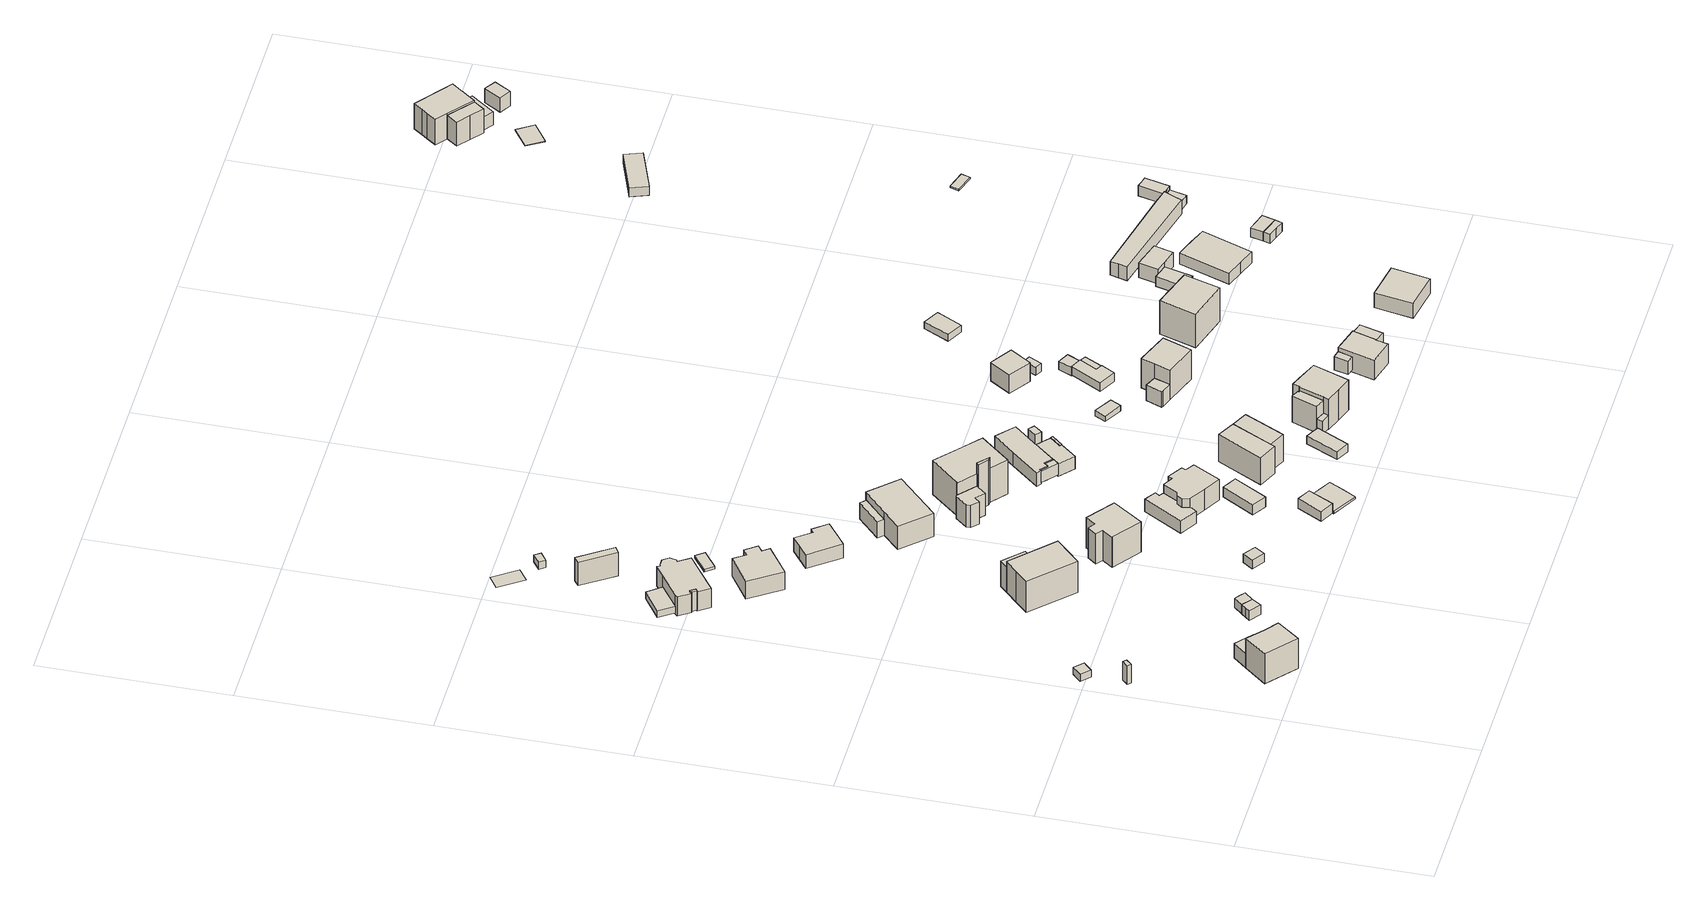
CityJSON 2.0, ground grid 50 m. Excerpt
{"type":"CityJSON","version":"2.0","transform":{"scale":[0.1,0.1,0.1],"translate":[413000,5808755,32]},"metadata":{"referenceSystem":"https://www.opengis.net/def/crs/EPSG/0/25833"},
"CityObjects":{
"building1":{"type":"Building","attributes":{"Gemeindeschluessel":"11000009","BezugspunktDach":"2200","function":"51009_1610","measuredHeight":5.79,"storeysAboveGround":0},"address":[{"country":"Germany","locality":"Berlin"}],"geometry":[{"type":"Solid","lod":"1","boundaries":[[[[0,1,2,3]],[[4,5,6,7]],[[4,7,3,2]],[[5,4,2,1]],[[6,5,1,0]],[[7,6,0,3]]]]}]},
"building2":{"type":"Building","attributes":{"Gemeindeschluessel":"11000009","BezugspunktDach":"2200","function":"31001_2723","measuredHeight":2.23,"storeysAboveGround":1},"address":[{"country":"Germany","locality":"Berlin","thoroughfareNumber":"37 (3)","thoroughfareName":"Im Haselwinkel"}],"geometry":[{"type":"Solid","lod":"1","boundaries":[[[[8,9,10,11]],[[12,13,14,15]],[[12,15,11,10]],[[13,12,10,9]],[[14,13,9,8]],[[15,14,8,11]]]]}]},
"building3":{"type":"Building","attributes":{"Gemeindeschluessel":"11000009","function":"31001_1010"},"address":[{"country":"Germany","locality":"Berlin","thoroughfareNumber":"39","thoroughfareName":"Im Haselwinkel"}],"children":["building3-1","building3-2"]},
"building3-1":{"type":"BuildingPart","attributes":{"BezugspunktDach":"2200","measuredHeight":10.71,"storeysAboveGround":2},"parents":["building3"],"geometry":[{"type":"MultiSurface","lod":"1","boundaries":[[[16,17,18,19,20]],[[21,22,23,24,25]],[[21,25,20,19]],[[26,27,21,19,18]],[[23,22,18,17]],[[24,23,17,16]],[[25,24,16,20]],[[22,21,27,26]]]}]},
"building3-2":{"type":"BuildingPart","attributes":{"BezugspunktDach":"2200","measuredHeight":4.61,"storeysAboveGround":2},"parents":["building3"],"geometry":[{"type":"Solid","lod":"1","boundaries":[[[[26,28,29,27]],[[30,31,22,21]],[[30,21,27,29]],[[31,30,29,28]],[[22,31,28,26]],[[21,22,26,27]]]]}]},
"building4":{"type":"Building","attributes":{"Gemeindeschluessel":"11000009","BezugspunktDach":"2200","function":"51009_1610","measuredHeight":3.57,"storeysAboveGround":0},"address":[{"country":"Germany","locality":"Berlin"}],"geometry":[{"type":"Solid","lod":"1","boundaries":[[[[32,33,34,35,36]],[[37,38,39,40,41]],[[37,41,36,35]],[[38,37,35,34]],[[39,38,34,33]],[[40,39,33,32]],[[41,40,32,36]]]]}]},
"building5":{"type":"Building","attributes":{"Gemeindeschluessel":"11000009","BezugspunktDach":"2200","function":"31001_2000","measuredHeight":3.53,"storeysAboveGround":1},"address":[{"country":"Germany","locality":"Berlin","thoroughfareNumber":"39 (1)","thoroughfareName":"Im Haselwinkel"}],"geometry":[{"type":"Solid","lod":"1","boundaries":[[[[33,42,43,44,34]],[[45,46,47,48,49]],[[45,49,34,44]],[[46,45,44,43]],[[47,46,43,42]],[[48,47,42,33]],[[49,48,33,34]]]]}]},
"building6":{"type":"Building","attributes":{"Gemeindeschluessel":"11000009","BezugspunktDach":"2200","function":"51009_1610","measuredHeight":6.12,"storeysAboveGround":0},"address":[{"country":"Germany","locality":"Berlin"}],"geometry":[{"type":"Solid","lod":"1","boundaries":[[[[50,51,52,53]],[[54,55,56,57]],[[54,57,53,52]],[[55,54,52,51]],[[56,55,51,50]],[[57,56,50,53]]]]}]},
"building7":{"type":"Building","attributes":{"Gemeindeschluessel":"11000009","BezugspunktDach":"2200","function":"31001_2463","measuredHeight":2.12,"storeysAboveGround":1},"address":[{"country":"Germany","locality":"Berlin","thoroughfareNumber":"9 (1)","thoroughfareName":"Bogenstraße"}],"geometry":[{"type":"Solid","lod":"1","boundaries":[[[[58,59,60,61]],[[62,63,64,65]],[[62,65,61,60]],[[63,62,60,59]],[[64,63,59,58]],[[65,64,58,61]]]]}]},
"building8":{"type":"Building","attributes":{"Gemeindeschluessel":"11000009","function":"31001_1010"},"address":[{"country":"Germany","locality":"Berlin","thoroughfareNumber":"22","thoroughfareName":"Bogenstraße"}],"children":["building8-1","building8-2"]},
"building8-1":{"type":"BuildingPart","attributes":{"BezugspunktDach":"2200","measuredHeight":11.27,"storeysAboveGround":2},"parents":["building8"],"geometry":[{"type":"MultiSurface","lod":"1","boundaries":[[[66,67,68,69,70,71]],[[72,73,74,75,76,77]],[[72,77,71,70]],[[73,72,70,69]],[[74,78,79,80,69,68]],[[75,74,68,67]],[[76,75,67,66]],[[77,76,66,71]],[[73,80,79,78]]]}]},
"building8-2":{"type":"BuildingPart","attributes":{"BezugspunktDach":"2200","measuredHeight":7.99,"storeysAboveGround":2},"parents":["building8"],"geometry":[{"type":"MultiSurface","lod":"1","boundaries":[[[79,81,82,80]],[[83,84,78,73]],[[83,73,80,82]],[[84,83,82,81]],[[78,84,81,79]],[[73,85,78,79,80]]]}]},
"building9":{"type":"Building","attributes":{"Gemeindeschluessel":"11000009","BezugspunktDach":"2200","function":"31001_1010","measuredHeight":8.21,"storeysAboveGround":1},"address":[{"country":"Germany","locality":"Berlin","thoroughfareNumber":"9","thoroughfareName":"Bogenstraße"}],"geometry":[{"type":"Solid","lod":"1","boundaries":[[[[86,87,88,89,90,91,92,93,94,95,96,97,98,99,100,101,102,103]],[[104,105,106,107,108,109,110,111,112,113,114,115,116,117,118,119,120,121]],[[104,121,103,102]],[[105,104,102,101]],[[106,105,101,100]],[[107,106,100,99]],[[108,107,99,98]],[[109,108,98,97]],[[110,109,97,96]],[[111,110,96,95]],[[112,111,95,94]],[[113,112,94,93]],[[114,113,93,92]],[[115,114,92,91]],[[116,115,91,90]],[[117,116,90,89]],[[118,117,89,88]],[[119,118,88,87]],[[120,119,87,86]],[[121,120,86,103]]]]}]},
"building10":{"type":"Building","attributes":{"Gemeindeschluessel":"11000009","BezugspunktDach":"2200","function":"31001_1010","measuredHeight":8.3,"storeysAboveGround":1},"address":[{"country":"Germany","locality":"Berlin","thoroughfareNumber":"8","thoroughfareName":"Bogenstraße"}],"geometry":[{"type":"Solid","lod":"1","boundaries":[[[[122,123,124,125,126,127,128,129]],[[130,131,132,133,134,135,136,137]],[[130,137,129,128]],[[131,130,128,127]],[[132,131,127,126]],[[133,132,126,125]],[[134,133,125,124]],[[135,134,124,123]],[[136,135,123,122]],[[137,136,122,129]]]]}]},
"building11":{"type":"Building","attributes":{"Gemeindeschluessel":"11000009","BezugspunktDach":"2200","function":"31001_1010","measuredHeight":2.6,"storeysAboveGround":1},"address":[{"country":"Germany","locality":"Berlin","thoroughfareNumber":"24 (2)","thoroughfareName":"Bogenstraße"}],"geometry":[{"type":"Solid","lod":"1","boundaries":[[[[138,139,140,141]],[[142,143,144,145]],[[142,145,141,140]],[[143,142,140,139]],[[144,143,139,138]],[[145,144,138,141]]]]}]},
"building12":{"type":"Building","attributes":{"Gemeindeschluessel":"11000009","BezugspunktDach":"2200","function":"51009_1610","measuredHeight":7.32,"storeysAboveGround":0},"address":[{"country":"Germany","locality":"Berlin"}],"geometry":[{"type":"Solid","lod":"1","boundaries":[[[[146,147,148,149]],[[150,151,152,153]],[[150,153,149,148]],[[151,150,148,147]],[[152,151,147,146]],[[153,152,146,149]]]]}]},
"building13":{"type":"Building","attributes":{"Gemeindeschluessel":"11000009","BezugspunktDach":"2200","function":"31001_1010","measuredHeight":0.042,"storeysAboveGround":1},"address":[{"country":"Germany","locality":"Berlin","thoroughfareNumber":"11 (3)","thoroughfareName":"Bogenstraße"}],"geometry":[{"type":"MultiSurface","lod":"1","boundaries":[[[154,155,156,157]]]}]},
"building14":{"type":"Building","attributes":{"Gemeindeschluessel":"11000009","BezugspunktDach":"2200","function":"31001_1010","measuredHeight":12.4,"storeysAboveGround":2},"address":[{"country":"Germany","locality":"Berlin","thoroughfareNumber":"23","thoroughfareName":"Bogenstraße"}],"geometry":[{"type":"Solid","lod":"1","boundaries":[[[[158,159,160,161,162,163,164,165,166]],[[167,168,169,170,171,172,173,174,175]],[[167,175,166,165]],[[168,167,165,164]],[[169,168,164,163]],[[170,169,163,162]],[[171,170,162,161]],[[172,171,161,160]],[[173,172,160,159]],[[174,173,159,158]],[[175,174,158,166]]]]}]},
"building15":{"type":"Building","attributes":{"Gemeindeschluessel":"11000009","BezugspunktDach":"2200","function":"31001_2000","measuredHeight":0.865,"storeysAboveGround":1},"address":[{"country":"Germany","locality":"Berlin","thoroughfareNumber":"8 (1)","thoroughfareName":"Bogenstraße"}],"geometry":[{"type":"Solid","lod":"1","boundaries":[[[[176,177,178,179]],[[180,181,182,183]],[[180,183,179,178]],[[181,180,178,177]],[[182,181,177,176]],[[183,182,176,179]]]]}]},
"building16":{"type":"Building","attributes":{"Gemeindeschluessel":"11000009","BezugspunktDach":"2200","function":"31001_1010","measuredHeight":6.54,"storeysAboveGround":1},"address":[{"country":"Germany","locality":"Berlin","thoroughfareNumber":"7","thoroughfareName":"Bogenstraße"}],"geometry":[{"type":"Solid","lod":"1","boundaries":[[[[184,185,186,187,188,189,190,191]],[[192,193,194,195,196,197,198,199]],[[192,199,191,190]],[[193,192,190,189]],[[194,193,189,188]],[[195,194,188,187]],[[196,195,187,186]],[[197,196,186,185]],[[198,197,185,184]],[[199,198,184,191]]]]}]},
"building17":{"type":"Building","attributes":{"Gemeindeschluessel":"11000009","BezugspunktDach":"2200","function":"31001_2000","measuredHeight":2.19,"storeysAboveGround":1},"address":[{"country":"Germany","locality":"Berlin","thoroughfareNumber":"10 (1)","thoroughfareName":"Bogenstraße"}],"geometry":[{"type":"Solid","lod":"1","boundaries":[[[[200,201,202,203]],[[204,205,206,207]],[[204,207,203,202]],[[205,204,202,201]],[[206,205,201,200]],[[207,206,200,203]]]]}]},
"building18":{"type":"Building","attributes":{"Gemeindeschluessel":"11000009","BezugspunktDach":"2200","function":"31001_2000","measuredHeight":3,"storeysAboveGround":1},"address":[{"country":"Germany","locality":"Berlin","thoroughfareNumber":"25B (1)","thoroughfareName":"Bogenstraße"}],"geometry":[{"type":"Solid","lod":"1","boundaries":[[[[208,209,210,211]],[[212,213,214,215]],[[212,215,211,210]],[[213,212,210,209]],[[214,213,209,208]],[[215,214,208,211]]]]}]},
"building19":{"type":"Building","attributes":{"Gemeindeschluessel":"11000009","function":"31001_1010"},"address":[{"country":"Germany","locality":"Berlin","thoroughfareNumber":"6","thoroughfareName":"Bogenstraße"}],"children":["building19-1","building19-2"]},
"building19-1":{"type":"BuildingPart","attributes":{"BezugspunktDach":"2200","measuredHeight":9.61,"storeysAboveGround":1},"parents":["building19"],"geometry":[{"type":"MultiSurface","lod":"1","boundaries":[[[216,217,218,219,220,221]],[[222,223,224,225,226,227]],[[222,227,221,220]],[[228,229,222,220,219]],[[224,223,219,218]],[[225,224,218,217]],[[226,225,217,216]],[[227,226,216,221]],[[230,223,222,229,228]]]}]},
"building19-2":{"type":"BuildingPart","attributes":{"BezugspunktDach":"2200","measuredHeight":5.01,"storeysAboveGround":1},"parents":["building19"],"geometry":[{"type":"MultiSurface","lod":"1","boundaries":[[[229,228,231,232]],[[233,223,222,234]],[[233,234,232,231]],[[223,233,231,228]],[[234,222,229,232]],[[235,222,223,228,229]]]}]},
"building20":{"type":"Building","attributes":{"Gemeindeschluessel":"11000009","function":"31001_1010"},"address":[{"country":"Germany","locality":"Berlin","thoroughfareNumber":"24","thoroughfareName":"Bogenstraße"}],"children":["building20-1","building20-2"]},
"building20-1":{"type":"BuildingPart","attributes":{"BezugspunktDach":"2200","measuredHeight":6.55,"storeysAboveGround":2},"parents":["building20"],"geometry":[{"type":"MultiSurface","lod":"1","boundaries":[[[236,237,238,239,240,241,242,243,244,245,246,247]],[[248,249,250,251,252,253,254,255,256,257,258,259]],[[248,260,261,247,246]],[[249,262,260,246,245]],[[250,263,262,264,245,244]],[[251,250,244,243]],[[252,251,243,242]],[[253,252,242,241]],[[254,253,241,240]],[[255,254,240,239]],[[256,255,239,238]],[[257,256,238,237]],[[258,257,237,236]],[[261,265,236,247]],[[259,261,260,248]],[[248,260,262,249]],[[249,264,262,263,250]],[[259,258,265,261]]]}]},
"building20-2":{"type":"BuildingPart","attributes":{"BezugspunktDach":"2200","measuredHeight":3.88,"storeysAboveGround":2},"parents":["building20"],"geometry":[{"type":"MultiSurface","lod":"1","boundaries":[[[266,265,261,260,262,263,267,268,269,270]],[[271,272,273,274,275,276,277,278,279,280]],[[271,280,270,269]],[[272,271,269,268]],[[273,272,268,267]],[[274,273,267,263]],[[275,274,250,249]],[[276,275,249,248,281]],[[277,276,248,259,261]],[[278,277,259,258]],[[279,278,265,266]],[[280,279,266,270]],[[249,250,263,262]],[[281,248,249,262,260]],[[260,261,259,248]],[[258,259,282,261,265]]]}]},
"building21":{"type":"Building","attributes":{"Gemeindeschluessel":"11000009","BezugspunktDach":"2200","function":"31001_1010","measuredHeight":1.24,"storeysAboveGround":2},"address":[{"country":"Germany","locality":"Berlin","thoroughfareNumber":"25B","thoroughfareName":"Bogenstraße"}],"geometry":[{"type":"Solid","lod":"1","boundaries":[[[[283,284,285,286,287,288,289]],[[290,213,291,292,293,294,295]],[[290,295,289,288]],[[213,290,288,287]],[[291,213,287,286]],[[292,291,286,285]],[[293,292,285,284]],[[294,293,284,283]],[[295,294,283,289]]]]}]},
"building22":{"type":"Building","attributes":{"Gemeindeschluessel":"11000009","BezugspunktDach":"2200","function":"31001_2000","measuredHeight":3.44,"storeysAboveGround":1},"address":[{"country":"Germany","locality":"Berlin","thoroughfareNumber":"24 (1)","thoroughfareName":"Bogenstraße"}],"geometry":[{"type":"Solid","lod":"1","boundaries":[[[[296,297,298,299,300]],[[301,302,303,304,305]],[[301,305,300,299]],[[302,301,299,298]],[[303,302,298,297]],[[304,303,297,296]],[[305,304,296,300]]]]}]},
"building23":{"type":"Building","attributes":{"Gemeindeschluessel":"11000009","function":"31001_1010"},"address":[{"country":"Germany","locality":"Berlin","thoroughfareNumber":"5","thoroughfareName":"Bogenstraße"}],"children":["building23-1","building23-2","building23-3"]},
"building23-1":{"type":"BuildingPart","attributes":{"BezugspunktDach":"2200","measuredHeight":14.88,"storeysAboveGround":2},"parents":["building23"],"geometry":[{"type":"MultiSurface","lod":"1","boundaries":[[[306,307,308,309,310,311,312,313,314,315]],[[316,317,318,319,320,321,322,323,324,325]],[[316,325,315,314]],[[317,316,314,313]],[[318,317,313,312]],[[319,318,312,311]],[[320,319,311,310]],[[321,320,310,309]],[[322,321,309,308]],[[326,327,306,315]],[[323,322,308,307]],[[324,328,323,307,306]],[[325,324,327,326]]]}]},
"building23-2":{"type":"BuildingPart","attributes":{"BezugspunktDach":"2200","measuredHeight":6.97,"storeysAboveGround":2},"parents":["building23"],"geometry":[{"type":"Solid","lod":"1","boundaries":[[[[329,330,331,332,333,327,326,334,335]],[[336,325,324,337,338,339,340,341,342]],[[336,342,335,334]],[[325,336,334,326]],[[338,337,333,332]],[[339,338,332,331]],[[340,339,331,330]],[[341,340,330,329]],[[342,341,329,335]],[[324,325,326,327]],[[337,324,327,333]]]]}]},
"building23-3":{"type":"BuildingPart","attributes":{"BezugspunktDach":"2200","measuredHeight":14.1,"storeysAboveGround":2},"parents":["building23"],"geometry":[{"type":"MultiSurface","lod":"1","boundaries":[[[343,344,345,346]],[[324,322,347,337]],[[327,333,337,346,345]],[[348,308,307,306,345,344]],[[322,324,323]],[[347,322,344,343]],[[337,347,343,346]],[[349,324,337,333,327]],[[322,323,307,308,348]],[[323,324,306,307]]]}]},
"building24":{"type":"Building","attributes":{"Gemeindeschluessel":"11000009","BezugspunktDach":"2200","function":"31001_1010","measuredHeight":8.53,"storeysAboveGround":1},"address":[{"country":"Germany","locality":"Berlin","thoroughfareNumber":"25","thoroughfareName":"Bogenstraße"}],"geometry":[{"type":"Solid","lod":"1","boundaries":[[[[350,351,352,353,354]],[[355,356,357,358,359]],[[355,359,354,353]],[[356,355,353,352]],[[357,356,352,351]],[[358,357,351,350]],[[359,358,350,354]]]]}]},
"building25":{"type":"Building","attributes":{"Gemeindeschluessel":"11000009","BezugspunktDach":"2200","function":"51009_1610","measuredHeight":3.5,"storeysAboveGround":0},"address":[{"country":"Germany","locality":"Berlin"}],"geometry":[{"type":"Solid","lod":"1","boundaries":[[[[360,361,362,363,364,365]],[[366,367,368,369,370,371]],[[366,371,365,364]],[[367,366,364,363]],[[368,367,363,362]],[[369,368,362,361]],[[370,369,361,360]],[[371,370,360,365]]]]}]},
"building26":{"type":"Building","attributes":{"Gemeindeschluessel":"11000009","BezugspunktDach":"2200","function":"31001_1010","measuredHeight":8.45,"storeysAboveGround":1},"address":[{"country":"Germany","locality":"Berlin","thoroughfareNumber":"25A","thoroughfareName":"Bogenstraße"}],"geometry":[{"type":"Solid","lod":"1","boundaries":[[[[372,373,352,351]],[[374,375,376,377]],[[374,377,351,352]],[[375,374,352,373]],[[376,375,373,372]],[[377,376,372,351]]]]}]},
"building27":{"type":"Building","attributes":{"Gemeindeschluessel":"11000009","BezugspunktDach":"2200","function":"31001_2000","measuredHeight":2.65,"storeysAboveGround":1},"address":[{"country":"Germany","locality":"Berlin","thoroughfareNumber":"26 (1)","thoroughfareName":"Bogenstraße"}],"geometry":[{"type":"Solid","lod":"1","boundaries":[[[[378,379,380,381,382]],[[383,384,385,386,387]],[[383,387,382,381]],[[384,383,381,380]],[[385,384,380,379]],[[386,385,379,378]],[[387,386,378,382]]]]}]},
"building28":{"type":"Building","attributes":{"Gemeindeschluessel":"11000009","function":"31001_1010"},"address":[{"country":"Germany","locality":"Berlin","thoroughfareNumber":"4","thoroughfareName":"Bogenstraße"}],"children":["building28-1","building28-2"]},
"building28-1":{"type":"BuildingPart","attributes":{"BezugspunktDach":"2200","measuredHeight":8.11,"storeysAboveGround":1},"parents":["building28"],"geometry":[{"type":"MultiSurface","lod":"1","boundaries":[[[388,389,390,391,392,393,394,395,396,397,398,399]],[[400,401,402,403,404,405,406,407,408,409,410,411]],[[400,411,399,398]],[[401,400,398,397]],[[402,401,397,396]],[[403,402,396,395]],[[404,403,395,394]],[[405,404,394,393]],[[412,413,393,392]],[[407,406,392,391]],[[408,407,391,390]],[[409,408,390,389]],[[410,409,389,388]],[[411,410,388,399]],[[406,405,413,412]]]}]},
"building28-2":{"type":"BuildingPart","attributes":{"BezugspunktDach":"2200","measuredHeight":3.91,"storeysAboveGround":1},"parents":["building28"],"geometry":[{"type":"Solid","lod":"1","boundaries":[[[[414,415,416,417,418,413,412,419,420]],[[421,406,405,422,423,424,425,426,427]],[[421,427,420,419]],[[406,421,419,412]],[[422,405,413,418]],[[423,422,418,417]],[[424,423,417,416]],[[425,424,416,415]],[[426,425,415,414]],[[427,426,414,420]],[[413,405,406,412]]]]}]},
"building29":{"type":"Building","attributes":{"Gemeindeschluessel":"11000009","BezugspunktDach":"2200","function":"51009_1610","measuredHeight":3.59,"storeysAboveGround":0},"address":[{"country":"Germany","locality":"Berlin"}],"geometry":[{"type":"Solid","lod":"1","boundaries":[[[[428,429,430,431]],[[432,433,434,435]],[[432,435,431,430]],[[433,432,430,429]],[[434,433,429,428]],[[435,434,428,431]]]]}]},
"building30":{"type":"Building","attributes":{"Gemeindeschluessel":"11000009","BezugspunktDach":"2200","function":"51009_1610","measuredHeight":6.8,"storeysAboveGround":0},"address":[{"country":"Germany","locality":"Berlin"}],"geometry":[{"type":"Solid","lod":"1","boundaries":[[[[436,437,438,439]],[[440,441,442,443]],[[440,443,439,438]],[[441,440,438,437]],[[442,441,437,436]],[[443,442,436,439]]]]}]},
"building31":{"type":"Building","attributes":{"Gemeindeschluessel":"11000009","function":"31001_1010"},"address":[{"country":"Germany","locality":"Berlin","thoroughfareNumber":"26","thoroughfareName":"Bogenstraße"}],"children":["building31-1","building31-2","building31-3"]},
"building31-1":{"type":"BuildingPart","attributes":{"BezugspunktDach":"2200","measuredHeight":10.44,"storeysAboveGround":2},"parents":["building31"],"geometry":[{"type":"MultiSurface","lod":"1","boundaries":[[[444,445,446,447,448,449,450,451,452]],[[453,454,455,456,457,458,459,460,461]],[[462,463,464,465,453,461,452,451]],[[466,467,451,450]],[[455,454,450,449]],[[456,455,449,448]],[[457,456,448,447]],[[458,457,447,446]],[[459,458,446,445]],[[460,459,445,444]],[[461,460,444,452]],[[465,464,463,462]],[[454,453,467,466]]]}]},
"building31-2":{"type":"BuildingPart","attributes":{"BezugspunktDach":"2200","measuredHeight":8.34,"storeysAboveGround":2},"parents":["building31"],"geometry":[{"type":"MultiSurface","lod":"1","boundaries":[[[467,466,468,469]],[[470,454,453,471]],[[470,471,469,468]],[[454,470,468,466]],[[471,453,465,472,473,462,467,469]],[[466,467,453,454]],[[462,473,472,465]]]}]},
"building31-3":{"type":"BuildingPart","attributes":{"BezugspunktDach":"2200","measuredHeight":4.1,"storeysAboveGround":2},"parents":["building31"],"geometry":[{"type":"MultiSurface","lod":"1","boundaries":[[[463,462,473,474]],[[472,465,464,475]],[[472,475,474,473]],[[475,464,463,474]],[[472,473,462,465]],[[464,465,476,462,463]]]}]},
"building32":{"type":"Building","attributes":{"Gemeindeschluessel":"11000009","BezugspunktDach":"2200","function":"31001_2000","measuredHeight":1.73,"storeysAboveGround":1},"address":[{"country":"Germany","locality":"Berlin","thoroughfareNumber":"3 (1)","thoroughfareName":"Bogenstraße"}],"geometry":[{"type":"Solid","lod":"1","boundaries":[[[[477,478,479,480]],[[481,482,483,484]],[[481,484,480,479]],[[482,481,479,478]],[[483,482,478,477]],[[484,483,477,480]]]]}]},
"building33":{"type":"Building","attributes":{"Gemeindeschluessel":"11000009","function":"31001_1010"},"address":[{"country":"Germany","locality":"Berlin","thoroughfareNumber":"2","thoroughfareName":"Bogenstraße"}],"children":["building33-1","building33-2"]},
"building33-1":{"type":"BuildingPart","attributes":{"BezugspunktDach":"2200","measuredHeight":12.42,"storeysAboveGround":3},"parents":["building33"],"geometry":[{"type":"MultiSurface","lod":"1","boundaries":[[[485,486,487,488,489,490]],[[491,492,493,494,495,496]],[[497,498,490,489]],[[492,491,489,488]],[[493,492,488,487]],[[494,493,487,486]],[[495,494,486,485]],[[496,495,485,490]],[[499,491,496,498,497]]]}]},
"building33-2":{"type":"BuildingPart","attributes":{"BezugspunktDach":"2200","measuredHeight":6.25,"storeysAboveGround":3},"parents":["building33"],"geometry":[{"type":"MultiSurface","lod":"1","boundaries":[[[500,498,497,501,502]],[[503,491,496,504,505]],[[503,505,502,501]],[[491,503,501,497]],[[504,496,498,500]],[[505,504,500,502]],[[496,491,497,498,506]]]}]},
"building34":{"type":"Building","attributes":{"Gemeindeschluessel":"11000009","BezugspunktDach":"2200","function":"51009_1610","measuredHeight":4.25,"storeysAboveGround":0},"address":[{"country":"Germany","locality":"Berlin"}],"geometry":[{"type":"Solid","lod":"1","boundaries":[[[[507,508,509,510]],[[511,512,513,514]],[[511,514,510,509]],[[512,511,509,508]],[[513,512,508,507]],[[514,513,507,510]]]]}]},
"building35":{"type":"Building","attributes":{"Gemeindeschluessel":"11000009","BezugspunktDach":"2200","function":"31001_1010","measuredHeight":2.71,"storeysAboveGround":1},"address":[{"country":"Germany","locality":"Berlin","thoroughfareNumber":"2 (1)","thoroughfareName":"Bogenstraße"}],"geometry":[{"type":"Solid","lod":"1","boundaries":[[[[515,516,517,518,519,520]],[[521,522,523,524,525,526]],[[521,526,520,519]],[[522,521,519,518]],[[523,522,518,517]],[[524,523,517,516]],[[525,524,516,515]],[[526,525,515,520]]]]}]},
"building36":{"type":"Building","attributes":{"Gemeindeschluessel":"11000009","function":"31001_1010"},"address":[{"country":"Germany","locality":"Berlin","thoroughfareNumber":"27","thoroughfareName":"Bogenstraße"}],"children":["building36-1","building36-2"]},
"building36-1":{"type":"BuildingPart","attributes":{"BezugspunktDach":"2200","measuredHeight":6.4,"storeysAboveGround":1},"parents":["building36"],"geometry":[{"type":"MultiSurface","lod":"1","boundaries":[[[527,528,529,530,531,532]],[[533,534,535,536,537,538]],[[533,538,532,531]],[[534,533,531,530]],[[539,540,530,529]],[[536,535,529,528]],[[537,536,528,527]],[[538,537,527,532]],[[535,534,540,539]]]}]},
"building36-2":{"type":"BuildingPart","attributes":{"BezugspunktDach":"2200","measuredHeight":5.65,"storeysAboveGround":1},"parents":["building36"],"geometry":[{"type":"Solid","lod":"1","boundaries":[[[[541,542,543,540,539]],[[534,544,545,546,535]],[[544,534,540,543]],[[545,544,543,542]],[[546,545,542,541]],[[535,546,541,539]],[[534,535,539,540]]]]}]},
"building37":{"type":"Building","attributes":{"Gemeindeschluessel":"11000009","BezugspunktDach":"2200","function":"31001_1010","measuredHeight":6.8,"storeysAboveGround":1},"address":[{"country":"Germany","locality":"Berlin","thoroughfareNumber":"3","thoroughfareName":"Bogenstraße"}],"geometry":[{"type":"Solid","lod":"1","boundaries":[[[[547,548,549,550,551]],[[552,553,554,555,556]],[[552,556,551,550]],[[553,552,550,549]],[[554,553,549,548]],[[555,554,548,547]],[[556,555,547,551]]]]}]},
"building38":{"type":"Building","attributes":{"Gemeindeschluessel":"11000009","BezugspunktDach":"2200","function":"51009_1610","measuredHeight":6.41,"storeysAboveGround":0},"address":[{"country":"Germany","locality":"Berlin"}],"geometry":[{"type":"Solid","lod":"1","boundaries":[[[[557,558,559,560,561,562]],[[563,564,565,566,567,568]],[[563,568,562,561]],[[564,563,561,560]],[[565,564,560,559]],[[566,565,559,558]],[[567,566,558,557]],[[568,567,557,562]]]]}]},
"building39":{"type":"Building","attributes":{"Gemeindeschluessel":"11000009","BezugspunktDach":"2200","function":"51009_1610","measuredHeight":2.3,"storeysAboveGround":0},"address":[{"country":"Germany","locality":"Berlin"}],"geometry":[{"type":"Solid","lod":"1","boundaries":[[[[569,570,571,572]],[[573,574,575,576]],[[573,576,572,571]],[[574,573,571,570]],[[575,574,570,569]],[[576,575,569,572]]]]}]},
"building40":{"type":"Building","attributes":{"Gemeindeschluessel":"11000009","BezugspunktDach":"2200","function":"51009_1610","measuredHeight":3.08,"storeysAboveGround":0},"address":[{"country":"Germany","locality":"Berlin"}],"geometry":[{"type":"Solid","lod":"1","boundaries":[[[[577,578,579,580]],[[581,582,583,584]],[[581,584,580,579]],[[582,581,579,578]],[[583,582,578,577]],[[584,583,577,580]]]]}]},
"building41":{"type":"Building","attributes":{"Gemeindeschluessel":"11000009","BezugspunktDach":"2200","function":"31001_2000","measuredHeight":2.5,"storeysAboveGround":1},"address":[{"country":"Germany","locality":"Berlin","thoroughfareNumber":"3 (2)","thoroughfareName":"Bogenstraße"}],"geometry":[{"type":"Solid","lod":"1","boundaries":[[[[585,586,587,588]],[[589,590,591,592]],[[589,592,588,587]],[[590,589,587,586]],[[591,590,586,585]],[[592,591,585,588]]]]}]},
"building42":{"type":"Building","attributes":{"Gemeindeschluessel":"11000009","BezugspunktDach":"2200","function":"31001_1010","measuredHeight":11.25,"storeysAboveGround":2},"address":[{"country":"Germany","locality":"Berlin","thoroughfareNumber":"1","thoroughfareName":"Bogenstraße"}],"geometry":[{"type":"Solid","lod":"1","boundaries":[[[[593,594,595,596]],[[597,598,599,600]],[[597,600,596,595]],[[598,597,595,594]],[[599,598,594,593]],[[600,599,593,596]]]]}]},
"building43":{"type":"Building","attributes":{"Gemeindeschluessel":"11000009","BezugspunktDach":"2200","function":"31001_1010","measuredHeight":5.92,"storeysAboveGround":1},"address":[{"country":"Germany","locality":"Berlin","thoroughfareNumber":"28","thoroughfareName":"Bogenstraße"}],"geometry":[{"type":"Solid","lod":"1","boundaries":[[[[601,602,603,604]],[[605,606,607,608]],[[605,608,604,603]],[[606,605,603,602]],[[607,606,602,601]],[[608,607,601,604]]]]}]},
"building44":{"type":"Building","attributes":{"Gemeindeschluessel":"11000009","BezugspunktDach":"2200","function":"31001_1010","measuredHeight":2.1,"storeysAboveGround":1},"address":[{"country":"Germany","locality":"Berlin","thoroughfareNumber":"3 (3)","thoroughfareName":"Bogenstraße"}],"geometry":[{"type":"Solid","lod":"1","boundaries":[[[[609,610,611,612]],[[613,614,615,616]],[[613,616,612,611]],[[614,613,611,610]],[[615,614,610,609]],[[616,615,609,612]]]]}]},
"building45":{"type":"Building","attributes":{"Gemeindeschluessel":"11000009","BezugspunktDach":"2200","function":"31001_2000","measuredHeight":3.61,"storeysAboveGround":1},"address":[{"country":"Germany","locality":"Berlin","thoroughfareNumber":"13 (2)","thoroughfareName":"Kanalstraße"}],"geometry":[{"type":"Solid","lod":"1","boundaries":[[[[617,618,619,620,621,622,623,624]],[[625,626,627,628,629,630,631,632]],[[625,632,624,623]],[[626,625,623,622]],[[627,626,622,621]],[[628,627,621,620]],[[629,628,620,619]],[[630,629,619,618]],[[631,630,618,617]],[[632,631,617,624]]]]}]},
"building46":{"type":"Building","attributes":{"Gemeindeschluessel":"11000009","BezugspunktDach":"2200","function":"31001_1120","measuredHeight":4.44,"storeysAboveGround":1},"address":[{"country":"Germany","locality":"Berlin","thoroughfareNumber":"13 (5)","thoroughfareName":"Kanalstraße"}],"geometry":[{"type":"Solid","lod":"1","boundaries":[[[[633,634,635,636,637]],[[638,639,640,641,642]],[[638,642,637,636]],[[639,638,636,635]],[[640,639,635,634]],[[641,640,634,633]],[[642,641,633,637]]]]}]},
"building47":{"type":"Building","attributes":{"Gemeindeschluessel":"11000009","BezugspunktDach":"2200","function":"31001_2000","measuredHeight":4.05,"storeysAboveGround":1},"address":[{"country":"Germany","locality":"Berlin","thoroughfareNumber":"13 (1)","thoroughfareName":"Kanalstraße"}],"geometry":[{"type":"Solid","lod":"1","boundaries":[[[[643,644,645,646,647,648]],[[649,650,651,652,653,654]],[[649,654,648,647]],[[650,649,647,646]],[[651,650,646,645]],[[652,651,645,644]],[[653,652,644,643]],[[654,653,643,648]]]]}]},
"building48":{"type":"Building","attributes":{"Gemeindeschluessel":"11000009","BezugspunktDach":"2200","function":"51009_1610","measuredHeight":3.12,"storeysAboveGround":0},"address":[{"country":"Germany","locality":"Berlin"}],"geometry":[{"type":"Solid","lod":"1","boundaries":[[[[655,656,657,658,659,660]],[[661,662,663,664,665,666]],[[661,666,660,659]],[[662,661,659,658]],[[663,662,658,657]],[[664,663,657,656]],[[665,664,656,655]],[[666,665,655,660]]]]}]},
"building49":{"type":"Building","attributes":{"Gemeindeschluessel":"11000009","BezugspunktDach":"2200","function":"31001_2000","measuredHeight":3.17,"storeysAboveGround":1},"address":[{"country":"Germany","locality":"Berlin","thoroughfareNumber":"13 (4)","thoroughfareName":"Kanalstraße"}],"geometry":[{"type":"Solid","lod":"1","boundaries":[[[[657,667,668,669,659]],[[670,671,672,663,661]],[[670,661,659,669]],[[671,670,669,668]],[[672,671,668,667]],[[663,672,667,657]],[[661,663,657,659]]]]}]},
"building50":{"type":"Building","attributes":{"Gemeindeschluessel":"11000009","function":"31001_2000"},"address":[{"country":"Germany","locality":"Berlin","thoroughfareNumber":"13 (3)","thoroughfareName":"Kanalstraße"}],"children":["building50-1","building50-2"]},
"building50-1":{"type":"BuildingPart","attributes":{"BezugspunktDach":"2200","measuredHeight":5.97,"storeysAboveGround":1},"parents":["building50"],"geometry":[{"type":"MultiSurface","lod":"1","boundaries":[[[673,674,675,676,677,678,679,680,681]],[[682,683,684,685,686,687,688,689,690]],[[682,690,681,680]],[[683,682,680,679]],[[684,683,679,678]],[[685,684,678,677]],[[686,685,677,676]],[[691,692,676,675]],[[693,691,687,675,674]],[[689,688,674,673]],[[690,689,673,681]],[[687,686,692,691]],[[688,687,691,693]]]}]},
"building50-2":{"type":"BuildingPart","attributes":{"BezugspunktDach":"2200","measuredHeight":2.67,"storeysAboveGround":1},"parents":["building50"],"geometry":[{"type":"MultiSurface","lod":"1","boundaries":[[[694,695,692,693]],[[686,696,697,688]],[[696,686,692,695]],[[697,696,695,694]],[[688,697,694,693]],[[686,687,691,692]],[[688,693,691,687]]]}]},
"building51":{"type":"Building","attributes":{"Gemeindeschluessel":"11000009","BezugspunktDach":"2200","function":"31001_2000","measuredHeight":3.71,"storeysAboveGround":1},"address":[{"country":"Germany","locality":"Berlin","thoroughfareNumber":"12 (2)","thoroughfareName":"Kanalstraße"}],"geometry":[{"type":"Solid","lod":"1","boundaries":[[[[698,699,700,701,702,703]],[[704,705,706,707,708,709]],[[704,709,703,702]],[[705,704,702,701]],[[706,705,701,700]],[[707,706,700,699]],[[708,707,699,698]],[[709,708,698,703]]]]}]},
"building52":{"type":"Building","attributes":{"Gemeindeschluessel":"11000009","BezugspunktDach":"2200","function":"31001_2000","measuredHeight":0.57,"storeysAboveGround":1},"address":[{"country":"Germany","locality":"Berlin","thoroughfareNumber":"10 (2)","thoroughfareName":"Kanalstraße"}],"geometry":[{"type":"Solid","lod":"1","boundaries":[[[[710,711,712,713]],[[714,715,716,717]],[[714,717,713,712]],[[715,714,712,711]],[[716,715,711,710]],[[717,716,710,713]]]]}]},
"building53":{"type":"Building","attributes":{"Gemeindeschluessel":"11000009","BezugspunktDach":"2200","function":"31001_2000","measuredHeight":2.76,"storeysAboveGround":1},"address":[{"country":"Germany","locality":"Berlin","thoroughfareNumber":"38 (2)","thoroughfareName":"Lindenstraße"}],"geometry":[{"type":"Solid","lod":"1","boundaries":[[[[718,719,720,721]],[[722,723,724,725]],[[722,725,721,720]],[[723,722,720,719]],[[724,723,719,718]],[[725,724,718,721]]]]}]},
"building54":{"type":"Building","attributes":{"Gemeindeschluessel":"11000009","BezugspunktDach":"2200","function":"31001_1010","measuredHeight":0.294,"storeysAboveGround":1},"address":[{"country":"Germany","locality":"Berlin","thoroughfareNumber":"10 (2)","thoroughfareName":"Eichenstraße"}],"geometry":[{"type":"Solid","lod":"1","boundaries":[[[[726,727,728,729]],[[730,731,732,733]],[[730,733,729,728]],[[731,730,728,727]],[[732,731,727,726]],[[733,732,726,729]]]]}]},
"building55":{"type":"Building","attributes":{"Gemeindeschluessel":"11000009","function":"31001_1010"},"address":[{"country":"Germany","locality":"Berlin","thoroughfareNumber":"9","thoroughfareName":"Eichenstraße"}],"children":["building55-1","building55-2"]},
"building55-1":{"type":"BuildingPart","attributes":{"BezugspunktDach":"2200","measuredHeight":9.66,"storeysAboveGround":1},"parents":["building55"],"geometry":[{"type":"MultiSurface","lod":"1","boundaries":[[[734,735,736,737,738,739,740,741,742,743]],[[744,745,746,747,748,749,750,751,752,753]],[[744,753,743,742]],[[745,744,742,741]],[[746,745,741,740]],[[747,746,740,739]],[[748,747,739,738]],[[749,748,738,737]],[[750,749,737,736]],[[751,750,736,735]],[[752,754,755,756,735,734]],[[753,752,734,743]],[[754,752,757,755]],[[756,755,758,757,751]]]}]},
"building55-2":{"type":"BuildingPart","attributes":{"BezugspunktDach":"2200","measuredHeight":9.28,"storeysAboveGround":1},"parents":["building55"],"geometry":[{"type":"Solid","lod":"1","boundaries":[[[[759,760,756,755,754,761]],[[752,757,751,762,763,764]],[[752,764,761,754]],[[762,751,756,760]],[[763,762,760,759]],[[764,763,759,761]],[[757,752,754,755]],[[751,757,755,756]]]]}]},
"building56":{"type":"Building","attributes":{"Gemeindeschluessel":"11000009","BezugspunktDach":"2200","function":"31001_2463","measuredHeight":4.77,"storeysAboveGround":1},"address":[{"country":"Germany","locality":"Berlin","thoroughfareNumber":"9 (1)","thoroughfareName":"Eichenstraße"}],"geometry":[{"type":"Solid","lod":"1","boundaries":[[[[765,766,767,768,769]],[[770,771,772,773,774]],[[770,774,769,768]],[[771,770,768,767]],[[772,771,767,766]],[[773,772,766,765]],[[774,773,765,769]]]]}]},
"building57":{"type":"Building","attributes":{"Gemeindeschluessel":"11000009","BezugspunktDach":"2200","function":"31001_2000","measuredHeight":4.48,"storeysAboveGround":1},"address":[{"country":"Germany","locality":"Berlin","thoroughfareNumber":"10 (1)","thoroughfareName":"Eichenstraße"}],"geometry":[{"type":"Solid","lod":"1","boundaries":[[[[775,776,777,778]],[[779,780,781,782]],[[779,782,778,777]],[[780,779,777,776]],[[781,780,776,775]],[[782,781,775,778]]]]}]}
},
"vertices":[
[31,384,82],[45,399,82],[37,407,82],[23,392,82],[37,407,24],[45,399,24],[31,384,24],[23,392,24],
[30,484,46],[53,507,46],[30,529,46],[7,506,46],[30,529,24],[53,507,24],[30,484,24],[7,506,24],
[184,3,114],[231,64,114],[199,88,114],[155,127,114],[107,69,114],[155,127,21],[199,88,21],[231,64,21],[184,3,21],[107,69,21],[199,88,67],[155,127,67],
[231,126,67],[186,163,67],[186,163,21],[231,126,21],
[366,140,50],[382,165,50],[356,185,50],[346,173,50],[336,162,50],[346,173,20],[356,185,20],[382,165,20],[366,140,20],[336,162,20],
[402,188,50],[389,198,50],[375,208,50],[375,208,21],[389,198,21],[402,188,21],[382,165,21],[356,185,21],
[52,1474,90],[57,1479,90],[49,1491,90],[44,1486,90],[49,1491,29],[57,1479,29],[52,1474,29],[44,1486,29],
[29,1523,50],[94,1570,50],[66,1606,50],[2,1561,50],[66,1606,29],[94,1570,29],[29,1523,29],[2,1561,29],
[342,592,119],[374,624,119],[407,657,119],[302,760,119],[270,728,119],[238,696,119],[270,728,22],[302,760,22],[407,657,22],[374,624,22],[342,592,22],[238,696,22],[352,711,22],[352,711,102],[302,760,102],
[371,730,102],[321,779,102],[321,779,22],[371,730,22],[351,712,22],
[44,1486,86],[49,1491,86],[53,1485,86],[57,1479,86],[52,1474,86],[73,1444,86],[176,1518,86],[155,1548,86],[161,1552,86],[164,1565,86],[165,1569,86],[152,1586,86],[135,1586,86],[130,1583,86],[124,1592,86],[94,1570,86],[29,1523,86],[22,1517,86],[29,1523,26],[94,1570,26],[124,1592,26],[130,1583,26],[135,1586,26],[152,1586,26],[165,1569,26],[164,1565,26],[161,1552,26],[155,1548,26],[176,1518,26],[73,1444,26],[52,1474,26],[57,1479,26],[53,1485,26],[49,1491,26],[44,1486,26],[22,1517,26],
[184,1286,80],[263,1342,80],[249,1360,80],[266,1372,80],[243,1403,80],[226,1392,80],[204,1423,80],[126,1370,80],[204,1423,25],[226,1392,25],[243,1403,25],[266,1372,25],[249,1360,25],[263,1342,25],[184,1286,25],[126,1370,25],
[554,176,55],[572,204,55],[540,226,55],[520,199,55],[540,226,29],[572,204,29],[554,176,29],[520,199,29],
[145,1693,95],[162,1704,95],[101,1791,95],[85,1779,95],[101,1791,22],[162,1704,22],[145,1693,22],[85,1779,22],
[86,1909,15],[120,1934,15],[75,1996,15],[40,1973,15],
[458,533,115],[531,479,115],[587,559,115],[516,612,115],[498,586,115],[479,598,115],[461,575,115],[478,562,115],[457,533,115],[478,562,20],[461,575,20],[479,598,20],[498,586,20],[516,612,20],[587,559,20],[531,479,20],[458,533,20],[457,533,20],
[224,1471,30],[271,1506,30],[254,1528,30],[208,1494,30],[254,1528,22],[271,1506,22],[224,1471,22],[208,1494,22],
[339,1177,65],[367,1198,65],[407,1229,65],[377,1266,65],[366,1259,65],[335,1300,65],[307,1278,65],[278,1257,65],[307,1278,22],[335,1300,22],[366,1259,22],[377,1266,22],[407,1229,22],[367,1198,22],[339,1177,22],[278,1257,22],
[145,1874,36],[169,1892,36],[158,1907,36],[134,1889,36],[158,1907,14],[169,1892,14],[145,1874,14],[134,1889,14],
[759,55,72],[794,122,72],[758,141,72],[722,74,72],[758,141,42],[794,122,42],[759,55,42],[722,74,42],
[467,982,97],[578,1089,97],[508,1162,97],[506,1159,97],[444,1100,97],[398,1055,97],[444,1100,24],[506,1159,24],[508,1162,24],[578,1089,24],[467,982,24],[398,1055,24],[506,1159,74],[444,1100,74],[506,1159,47],
[492,1173,74],[430,1114,74],[492,1173,24],[430,1114,24],[444,1100,60],
[663,387,101],[705,362,101],[751,336,101],[791,409,101],[768,424,101],[773,435,101],[734,459,101],[727,448,101],[701,463,101],[679,424,101],[668,421,101],[657,406,101],[668,421,36],[679,424,36],[701,463,36],[727,448,36],[734,459,36],[773,435,36],[768,424,36],[791,409,36],[751,336,36],[705,362,36],[663,387,36],[657,406,36],[668,421,74],[657,406,74],[679,424,74],[701,463,74],[679,424,61],[663,387,74],
[651,370,74],[689,471,74],[697,483,74],[667,502,74],[606,398,74],[667,502,35],[697,483,35],[689,471,35],[701,463,35],[679,424,35],[668,421,35],[657,406,35],[663,387,35],[651,370,35],[606,398,35],[668,421,73],[657,406,70],
[825,14,49],[845,50,49],[865,87,49],[796,126,49],[794,122,49],[786,108,49],[757,52,49],[786,108,42],[796,126,42],[865,87,42],[845,50,42],[825,14,42],[757,52,42],
[753,221,66],[804,309,66],[785,319,66],[767,330,66],[716,244,66],[767,330,35],[785,319,35],[804,309,35],[753,221,35],[716,244,35],
[610,908,121],[623,896,121],[638,883,121],[680,848,121],[748,927,121],[707,963,121],[692,976,121],[636,1025,121],[570,949,121],[564,948,121],[570,949,15],[636,1025,15],[692,976,15],[707,963,15],[748,927,15],[680,848,15],[638,883,15],[623,896,15],[610,908,15],[564,948,15],[564,948,84],[610,908,84],[619,900,15],
[533,905,84],[552,888,84],[564,903,84],[587,882,84],[604,902,84],[559,948,84],[532,916,84],[559,948,15],[604,902,15],[587,882,15],[564,903,15],[552,888,15],[533,905,15],[532,916,15],
[627,882,156],[638,883,156],[610,908,156],[604,902,156],[627,882,15],[638,883,82],[610,908,63],
[872,226,129],[878,238,129],[932,345,129],[885,370,129],[822,249,129],[885,370,44],[932,345,44],[878,238,44],[872,226,44],[822,249,44],
[761,741,66],[773,755,66],[751,774,66],[742,763,66],[725,778,66],[722,774,66],[725,778,31],[742,763,31],[751,774,31],[773,755,31],[761,741,31],[722,774,31],
[921,217,129],[975,324,129],[932,345,45],[975,324,45],[921,217,45],[878,238,45],
[989,72,73],[1032,157,73],[1014,167,73],[996,176,73],[954,90,73],[996,176,49],[1014,167,49],[1032,157,49],[989,72,49],[954,90,49],
[722,774,69],[725,778,69],[742,763,69],[751,774,69],[771,757,69],[818,812,69],[821,816,69],[837,834,69],[871,874,69],[824,915,69],[774,856,69],[711,783,69],[774,856,26],[824,915,26],[871,874,26],[837,834,26],[821,816,26],[818,812,26],[771,757,26],[751,774,26],[742,763,26],[725,778,26],[722,774,26],[711,783,26],[771,757,65],[818,812,65],
[799,708,65],[834,750,65],[829,754,65],[853,782,65],[833,800,65],[773,755,65],[761,741,65],[773,755,26],[833,800,26],[853,782,26],[829,754,26],[834,750,26],[799,708,26],[761,741,26],
[834,750,67],[858,778,67],[853,782,67],[829,754,67],[853,782,31],[858,778,31],[834,750,31],[829,754,31],
[833,800,97],[851,822,97],[837,834,97],[818,812,97],[837,834,29],[851,822,29],[833,800,29],[818,812,29],
[1106,122,141],[1148,108,141],[1184,204,141],[1143,220,141],[1102,236,141],[1096,218,141],[1095,218,141],[1071,152,141],[1065,137,141],[1071,152,47],[1095,218,47],[1096,218,47],[1102,236,47],[1143,220,47],[1184,204,47],[1148,108,47],[1106,122,47],[1065,137,47],[1071,152,91],[1065,137,91],[1065,137,50],[1071,152,50],[1095,218,130],[1071,152,130],
[1071,230,130],[1045,163,130],[1071,230,47],[1045,163,47],[1045,163,50],[1045,163,91],
[1039,146,91],[1039,146,50],[1071,152,70],
[1028,649,54],[1043,677,54],[995,705,54],[979,676,54],[995,705,37],[1043,677,37],[1028,649,37],[979,676,37],
[1189,511,127],[1197,533,127],[1217,588,127],[1129,621,127],[1115,585,127],[1101,542,127],[1115,585,35],[1129,621,35],[1217,588,35],[1197,533,35],[1189,511,35],[1101,542,35],[1115,585,83],[1101,542,83],[1115,585,76],
[1072,553,83],[1084,598,83],[1067,555,83],[1084,598,35],[1072,553,35],[1067,555,35],[1101,542,42],
[1289,132,98],[1300,170,98],[1280,175,98],[1270,138,98],[1280,175,56],[1300,170,56],[1289,132,56],[1270,138,56],
[1140,691,60],[1160,728,60],[1143,737,60],[1169,784,60],[1140,798,60],[1094,715,60],[1140,798,33],[1169,784,33],[1143,737,33],[1160,728,33],[1140,691,33],[1094,715,33],
[1341,55,111],[1350,89,111],[1351,88,111],[1370,150,111],[1300,170,111],[1272,74,111],[1300,170,50],[1370,150,50],[1351,88,50],[1350,89,50],[1341,55,50],[1272,74,50],[1351,88,107],[1370,150,107],
[1384,78,107],[1402,141,107],[1394,143,107],[1394,143,50],[1402,141,50],[1384,78,50],
[1107,894,79],[1144,950,79],[1116,968,79],[1087,987,79],[1050,932,79],[1087,987,21],[1116,968,21],[1144,950,21],[1107,894,21],[1050,932,21],
[1210,528,103],[1221,556,103],[1232,583,103],[1217,588,103],[1207,560,103],[1197,533,103],[1207,560,43],[1217,588,43],[1232,583,43],[1221,556,43],[1210,528,43],[1197,533,43],
[1160,728,58],[1185,775,58],[1169,784,58],[1143,737,58],[1169,784,35],[1185,775,35],[1160,728,35],[1143,737,35],
[1169,784,56],[1186,819,56],[1156,834,56],[1140,798,56],[1156,834,30],[1186,819,30],[1169,784,30],[1140,798,30],
[1149,876,47],[1167,910,47],[1148,920,47],[1131,886,47],[1148,920,22],[1167,910,22],[1149,876,22],[1131,886,22],
[1408,492,152],[1436,587,152],[1326,622,152],[1295,525,152],[1326,622,47],[1436,587,47],[1408,492,47],[1295,525,47],
[1622,17,100],[1641,119,100],[1538,137,100],[1520,35,100],[1538,137,54],[1641,119,54],[1622,17,54],[1520,35,54],
[1268,1104,29],[1303,1172,29],[1260,1195,29],[1226,1127,29],[1260,1195,8],[1303,1172,8],[1268,1104,8],[1226,1127,8],
[1512,596,71],[1533,590,71],[1552,664,71],[1531,670,71],[1521,673,71],[1510,676,71],[1492,608,71],[1490,601,71],[1492,608,41],[1510,676,41],[1521,673,41],[1531,670,41],[1552,664,41],[1533,590,41],[1512,596,41],[1490,601,41],
[1552,664,85],[1594,653,85],[1608,704,85],[1535,725,85],[1521,673,85],[1535,725,40],[1608,704,40],[1594,653,40],[1552,664,40],[1521,673,40],
[1602,486,79],[1648,469,79],[1697,604,79],[1650,622,79],[1603,639,79],[1555,503,79],[1603,639,44],[1650,622,44],[1697,604,44],[1648,469,44],[1602,486,44],[1555,503,44],
[1750,432,78],[1775,424,78],[1781,443,78],[1755,451,78],[1729,460,78],[1724,441,78],[1729,460,50],[1755,451,50],[1781,443,50],[1775,424,50],[1750,432,50],[1724,441,50],
[1791,478,78],[1764,486,78],[1738,494,78],[1738,494,50],[1764,486,50],[1791,478,50],
[1810,683,72],[1813,690,72],[1821,708,72],[1832,732,72],[1829,733,72],[1786,743,72],[1541,797,72],[1535,775,72],[1529,752,72],[1535,775,29],[1541,797,29],[1786,743,29],[1829,733,29],[1832,732,29],[1821,708,29],[1813,690,29],[1810,683,29],[1529,752,29],[1821,708,55],[1832,732,55],[1813,690,55],
[1851,681,55],[1862,726,55],[1862,726,29],[1851,681,29],
[1846,729,67],[1862,726,67],[1878,792,67],[1862,796,67],[1846,800,67],[1829,733,67],[1846,800,35],[1862,796,35],[1878,792,35],[1862,726,35],[1846,729,35],[1829,733,35],
[1838,1218,20],[1845,1242,20],[1795,1258,20],[1786,1235,20],[1795,1258,15],[1845,1242,15],[1838,1218,15],[1786,1235,15],
[1610,1966,30],[1733,2011,30],[1716,2056,30],[1593,2012,30],[1716,2056,3],[1733,2011,3],[1610,1966,3],[1593,2012,3],
[1737,2257,18],[1791,2294,18],[1762,2337,18],[1709,2300,18],[1762,2337,15],[1791,2294,15],[1737,2257,15],[1709,2300,15],
[1695,2491,92],[1759,2439,92],[1778,2464,92],[1786,2474,92],[1790,2480,92],[1809,2505,92],[1714,2578,92],[1696,2554,92],[1684,2538,92],[1666,2514,92],[1684,2538,13],[1696,2554,13],[1714,2578,13],[1809,2505,13],[1790,2480,13],[1786,2474,13],[1778,2464,13],[1759,2439,13],[1695,2491,13],[1666,2514,13],[1695,2491,88],[1727,2465,88],[1759,2439,88],[1727,2465,13],[1727,2465,46],
[1705,2436,88],[1737,2410,88],[1673,2462,88],[1737,2410,13],[1705,2436,13],[1673,2462,13],
[1761,2392,64],[1809,2456,64],[1798,2465,64],[1786,2474,64],[1737,2410,64],[1786,2474,23],[1798,2465,23],[1809,2456,23],[1761,2392,23],[1737,2410,23],
[1839,2368,71],[1865,2412,71],[1836,2431,71],[1809,2386,71],[1836,2431,26],[1865,2412,26],[1839,2368,26],[1809,2386,26]
]}
